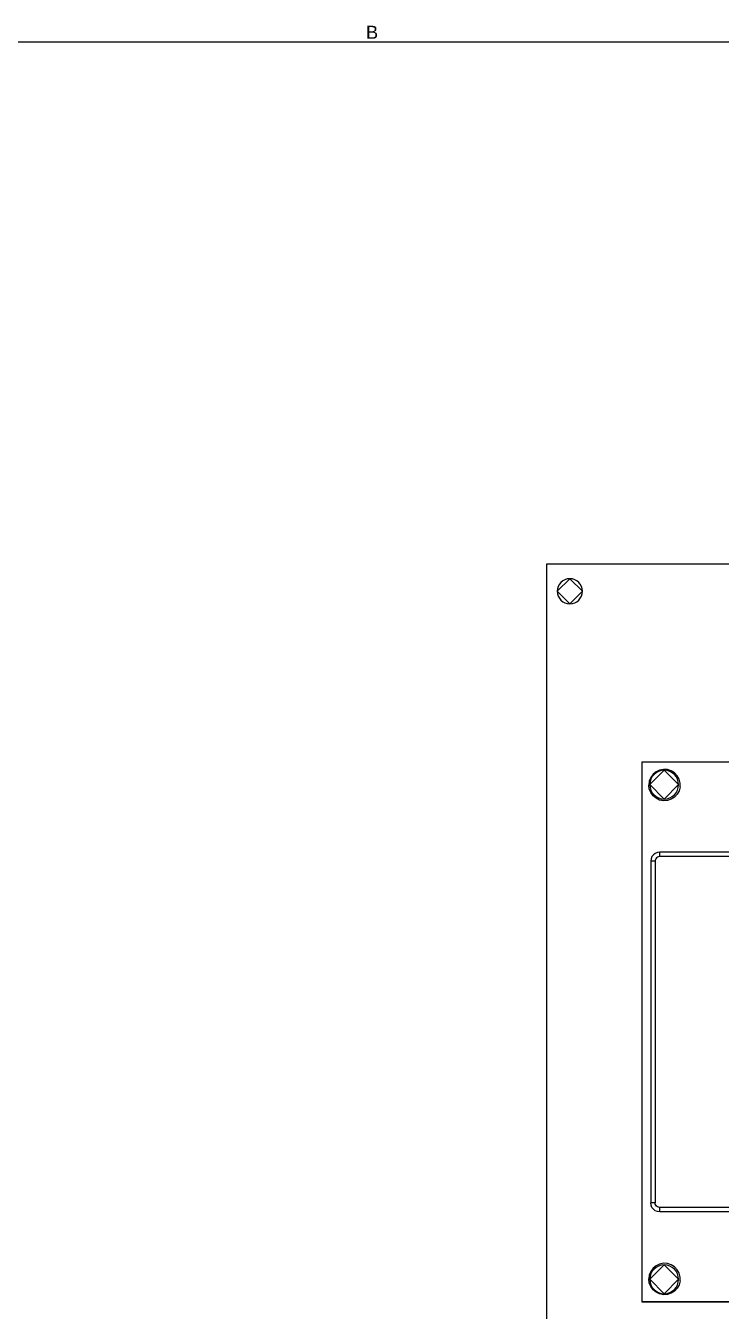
# Model space of a CAD drawing. Header units: inches. Extents: x 0 to 841, y -594 to 0.
# Drawn here: x 214.7 to 292.1, y -143.8 to -0.9 of the extents above; entities that cross this region are included whole.
import ezdxf

# ---------------------------------------------------------------- set-up
doc = ezdxf.new("R2010")
doc.units = ezdxf.units.IN
doc.header["$MEASUREMENT"] = 0
doc.styles.add('Arial0', font='arial.ttf', dxfattribs={"height": 2.265495})

msp = doc.modelspace()

# ---------------------------------------------------------------- linework, layer by layer
at = {"color": 7}
for p, q in [((2.65, -2.65), (838.35, -2.65)), ((393.75, -60.75), (272.65, -60.75)), ((272.65, -60.75), (272.65, -241.35)), ((275.25, -62.35), (273.85, -63.75)), ((276.65, -63.75), (275.25, -62.35)), ((273.85, -63.75), (275.25, -65.15)), ((275.25, -65.15), (276.65, -63.75)), ((381.25, -82.75), (283.25, -82.75)), ((283.25, -82.75), (283.25, -142.75)), ((381.25, -82.75), (283.25, -82.75)), ((283.25, -82.75), (283.25, -142.75)), ((381.25, -82.75), (283.25, -82.75)), ((283.25, -82.75), (283.25, -142.75)), ((381.25, -82.75), (283.25, -82.75)), ((283.25, -82.75), (283.25, -142.75)), ((285.75, -83.65), (284.15, -85.25)), ((284.51, -84.1), (284.25, -84.45)), ((284.51, -84.1), (284.25, -84.45)), ((284.85, -83.82), (284.51, -84.1)), ((284.85, -83.82), (284.51, -84.1)), ((285.24, -83.63), (284.85, -83.82)), ((285.24, -83.63), (284.85, -83.82)), ((285.68, -83.55), (285.24, -83.63)), ((285.68, -83.55), (285.24, -83.63)), ((286.11, -83.58), (285.68, -83.55)), ((286.11, -83.58), (285.68, -83.55)), ((287.35, -85.25), (285.75, -83.65)), ((286.53, -83.71), (286.11, -83.58)), ((286.53, -83.71), (286.11, -83.58)), ((286.9, -83.95), (286.53, -83.71)), ((286.9, -83.95), (286.53, -83.71)), ((287.2, -84.27), (286.9, -83.95)), ((287.2, -84.27), (286.9, -83.95)), ((287.41, -84.65), (287.2, -84.27)), ((287.41, -84.65), (287.2, -84.27)), ((284.09, -84.86), (284.04, -85.29)), ((284.09, -84.86), (284.04, -85.29)), ((284.09, -85.73), (284.04, -85.29)), ((284.09, -85.73), (284.04, -85.29)), ((284.25, -84.45), (284.09, -84.86)), ((284.25, -84.45), (284.09, -84.86)), ((284.25, -86.14), (284.09, -85.73)), ((284.25, -86.14), (284.09, -85.73)), ((284.15, -85.25), (285.75, -86.85)), ((285.75, -86.85), (287.35, -85.25)), ((287.52, -85.08), (287.41, -84.65)), ((287.52, -85.08), (287.41, -84.65)), ((287.52, -85.51), (287.41, -85.94)), ((287.52, -85.51), (287.41, -85.94)), ((287.52, -85.51), (287.52, -85.08)), ((287.52, -85.51), (287.52, -85.08)), ((284.51, -86.49), (284.25, -86.14)), ((284.51, -86.49), (284.25, -86.14)), ((284.85, -86.77), (284.51, -86.49)), ((284.85, -86.77), (284.51, -86.49)), ((285.24, -86.96), (284.85, -86.77)), ((285.24, -86.96), (284.85, -86.77)), ((285.68, -87.04), (285.24, -86.96)), ((285.68, -87.04), (285.24, -86.96)), ((286.11, -87.01), (285.68, -87.04)), ((286.11, -87.01), (285.68, -87.04)), ((286.53, -86.88), (286.11, -87.01)), ((286.53, -86.88), (286.11, -87.01)), ((286.9, -86.64), (286.53, -86.88)), ((286.9, -86.64), (286.53, -86.88)), ((287.2, -86.32), (286.9, -86.64)), ((287.2, -86.32), (286.9, -86.64)), ((287.41, -85.94), (287.2, -86.32)), ((287.41, -85.94), (287.2, -86.32)), ((284.75, -92.89), (284.54, -93.05)), ((284.75, -92.89), (284.54, -93.05)), ((284.99, -92.79), (284.75, -92.89)), ((284.99, -92.79), (284.75, -92.89)), ((285.25, -92.75), (284.99, -92.79)), ((285.25, -92.75), (284.99, -92.79)), ((379.25, -92.75), (285.25, -92.75)), ((285.25, -92.77), (285.25, -92.75)), ((379.25, -92.75), (285.25, -92.75)), ((285.25, -92.77), (285.25, -92.75)), ((285.25, -92.82), (285.25, -92.77)), ((285.25, -92.82), (285.25, -92.77)), ((285.25, -92.9), (285.25, -92.82)), ((285.25, -92.9), (285.25, -92.82)), ((285.25, -93), (285.25, -92.9)), ((285.25, -93), (285.25, -92.9)), ((284.28, -93.5), (284.25, -93.75)), ((284.28, -93.5), (284.25, -93.75)), ((284.25, -93.75), (284.25, -131.75)), ((284.26, -93.75), (284.25, -93.75)), ((284.25, -93.75), (284.25, -131.75)), ((284.26, -93.75), (284.25, -93.75)), ((284.31, -93.75), (284.26, -93.75)), ((284.31, -93.75), (284.26, -93.75)), ((284.38, -93.25), (284.28, -93.5)), ((284.38, -93.25), (284.28, -93.5)), ((284.39, -93.75), (284.31, -93.75)), ((284.39, -93.75), (284.31, -93.75)), ((284.54, -93.05), (284.38, -93.25)), ((284.54, -93.05), (284.38, -93.25)), ((284.5, -93.75), (284.39, -93.75)), ((284.5, -93.75), (284.39, -93.75)), ((284.62, -93.75), (284.5, -93.75)), ((284.62, -93.75), (284.5, -93.75)), ((284.75, -93.75), (284.62, -93.75)), ((284.75, -93.75), (284.62, -93.75)), ((284.76, -93.63), (284.75, -93.75)), ((284.76, -93.63), (284.75, -93.75)), ((284.75, -93.75), (284.75, -131.75)), ((284.75, -93.75), (284.75, -131.75)), ((284.81, -93.5), (284.76, -93.63)), ((284.81, -93.5), (284.76, -93.63)), ((284.89, -93.4), (284.81, -93.5)), ((284.89, -93.4), (284.81, -93.5)), ((285, -93.32), (284.89, -93.4)), ((285, -93.32), (284.89, -93.4)), ((285.12, -93.27), (285, -93.32)), ((285.12, -93.27), (285, -93.32)), ((285.25, -93.25), (285.12, -93.27)), ((285.25, -93.25), (285.12, -93.27)), ((285.25, -93.13), (285.25, -93)), ((285.25, -93.13), (285.25, -93)), ((285.25, -93.25), (285.25, -93.13)), ((285.25, -93.25), (285.25, -93.13)), ((379.25, -93.25), (285.25, -93.25)), ((379.25, -93.25), (285.25, -93.25)), ((284.28, -132.01), (284.25, -131.75)), ((284.26, -131.75), (284.25, -131.75)), ((284.28, -132.01), (284.25, -131.75)), ((284.26, -131.75), (284.25, -131.75)), ((284.31, -131.75), (284.26, -131.75)), ((284.31, -131.75), (284.26, -131.75)), ((284.38, -132.25), (284.28, -132.01)), ((284.38, -132.25), (284.28, -132.01)), ((284.39, -131.75), (284.31, -131.75)), ((284.39, -131.75), (284.31, -131.75)), ((284.54, -132.46), (284.38, -132.25)), ((284.54, -132.46), (284.38, -132.25)), ((284.5, -131.75), (284.39, -131.75)), ((284.5, -131.75), (284.39, -131.75)), ((284.62, -131.75), (284.5, -131.75)), ((284.62, -131.75), (284.5, -131.75)), ((284.75, -132.62), (284.54, -132.46)), ((284.75, -132.62), (284.54, -132.46)), ((284.75, -131.75), (284.62, -131.75)), ((284.75, -131.75), (284.62, -131.75)), ((284.76, -131.88), (284.75, -131.75)), ((284.76, -131.88), (284.75, -131.75)), ((284.99, -132.72), (284.75, -132.62)), ((284.99, -132.72), (284.75, -132.62)), ((284.81, -132), (284.76, -131.88)), ((284.81, -132), (284.76, -131.88)), ((284.89, -132.11), (284.81, -132)), ((284.89, -132.11), (284.81, -132)), ((285, -132.19), (284.89, -132.11)), ((285, -132.19), (284.89, -132.11)), ((285.25, -132.75), (284.99, -132.72)), ((285.25, -132.75), (284.99, -132.72)), ((285.12, -132.24), (285, -132.19)), ((285.12, -132.24), (285, -132.19)), ((285.25, -132.25), (285.12, -132.24)), ((285.25, -132.25), (285.12, -132.24)), ((379.25, -132.25), (285.25, -132.25)), ((285.25, -132.38), (285.25, -132.25)), ((379.25, -132.25), (285.25, -132.25)), ((285.25, -132.38), (285.25, -132.25)), ((285.25, -132.5), (285.25, -132.38)), ((285.25, -132.5), (285.25, -132.38)), ((285.25, -132.61), (285.25, -132.5)), ((285.25, -132.61), (285.25, -132.5)), ((285.25, -132.69), (285.25, -132.61)), ((285.25, -132.69), (285.25, -132.61)), ((285.25, -132.74), (285.25, -132.69)), ((285.25, -132.74), (285.25, -132.69)), ((285.25, -132.75), (285.25, -132.74)), ((285.25, -132.75), (285.25, -132.74)), ((379.25, -132.75), (285.25, -132.75)), ((379.25, -132.75), (285.25, -132.75)), ((285.24, -138.55), (284.85, -138.74)), ((285.24, -138.55), (284.85, -138.74)), ((285.68, -138.47), (285.24, -138.55)), ((285.68, -138.47), (285.24, -138.55)), ((286.11, -138.5), (285.68, -138.47)), ((286.11, -138.5), (285.68, -138.47)), ((286.53, -138.63), (286.11, -138.5)), ((286.53, -138.63), (286.11, -138.5)), ((286.9, -138.87), (286.53, -138.63)), ((286.9, -138.87), (286.53, -138.63)), ((284.09, -139.78), (284.04, -140.21)), ((284.09, -139.78), (284.04, -140.21)), ((284.25, -139.37), (284.09, -139.78)), ((284.25, -139.37), (284.09, -139.78)), ((285.75, -138.65), (284.15, -140.25)), ((284.51, -139.02), (284.25, -139.37)), ((284.51, -139.02), (284.25, -139.37)), ((284.85, -138.74), (284.51, -139.02)), ((284.85, -138.74), (284.51, -139.02)), ((287.35, -140.25), (285.75, -138.65)), ((287.2, -139.19), (286.9, -138.87)), ((287.2, -139.19), (286.9, -138.87)), ((287.41, -139.57), (287.2, -139.19)), ((287.41, -139.57), (287.2, -139.19)), ((287.52, -140), (287.41, -139.57)), ((287.52, -140), (287.41, -139.57)), ((287.52, -140.43), (287.52, -140)), ((287.52, -140.43), (287.52, -140)), ((284.09, -140.65), (284.04, -140.21)), ((284.09, -140.65), (284.04, -140.21)), ((284.25, -141.06), (284.09, -140.65)), ((284.25, -141.06), (284.09, -140.65)), ((284.15, -140.25), (285.75, -141.85)), ((284.51, -141.41), (284.25, -141.06)), ((284.51, -141.41), (284.25, -141.06)), ((284.85, -141.69), (284.51, -141.41)), ((284.85, -141.69), (284.51, -141.41)), ((285.75, -141.85), (287.35, -140.25)), ((287.2, -141.24), (286.9, -141.56)), ((287.2, -141.24), (286.9, -141.56)), ((287.41, -140.86), (287.2, -141.24)), ((287.41, -140.86), (287.2, -141.24)), ((287.52, -140.43), (287.41, -140.86)), ((287.52, -140.43), (287.41, -140.86)), ((283.25, -142.75), (381.25, -142.75)), ((381.25, -142.75), (283.25, -142.75)), ((283.25, -142.75), (381.25, -142.75)), ((381.25, -142.75), (283.25, -142.75)), ((285.24, -141.88), (284.85, -141.69)), ((285.24, -141.88), (284.85, -141.69)), ((285.68, -141.96), (285.24, -141.88)), ((285.68, -141.96), (285.24, -141.88)), ((286.11, -141.93), (285.68, -141.96)), ((286.11, -141.93), (285.68, -141.96)), ((286.53, -141.8), (286.11, -141.93)), ((286.53, -141.8), (286.11, -141.93)), ((286.9, -141.56), (286.53, -141.8)), ((286.9, -141.56), (286.53, -141.8))]:
    msp.add_line(p, q, dxfattribs=at)
for centre, radius, start, end in [((275.25, -63.75), 1.4, 90, 180), ((275.25, -63.75), 1.4, 0, 90), ((275.25, -63.75), 1.4, 180, 270), ((275.25, -63.75), 1.4, 270, 0), ((285.75, -85.25), 1.6, 90, 180), ((285.75, -85.25), 1.6, 0, 90), ((285.75, -85.25), 1.6, 180, 270), ((285.75, -85.25), 1.6, 270, 0), ((285.75, -140.25), 1.6, 90, 180), ((285.75, -140.25), 1.6, 0, 90), ((285.75, -140.25), 1.6, 180, 270), ((285.75, -140.25), 1.6, 270, 0)]:
    msp.add_arc(centre, radius, start, end, dxfattribs=at)

# ---------------------------------------------------------------- texts
at = {"color": 7, "style": 'Arial0'}
msp.add_text('B', height=1.45, dxfattribs=at).set_placement((252.58, -2.32))

doc.saveas('drawing.dxf')
